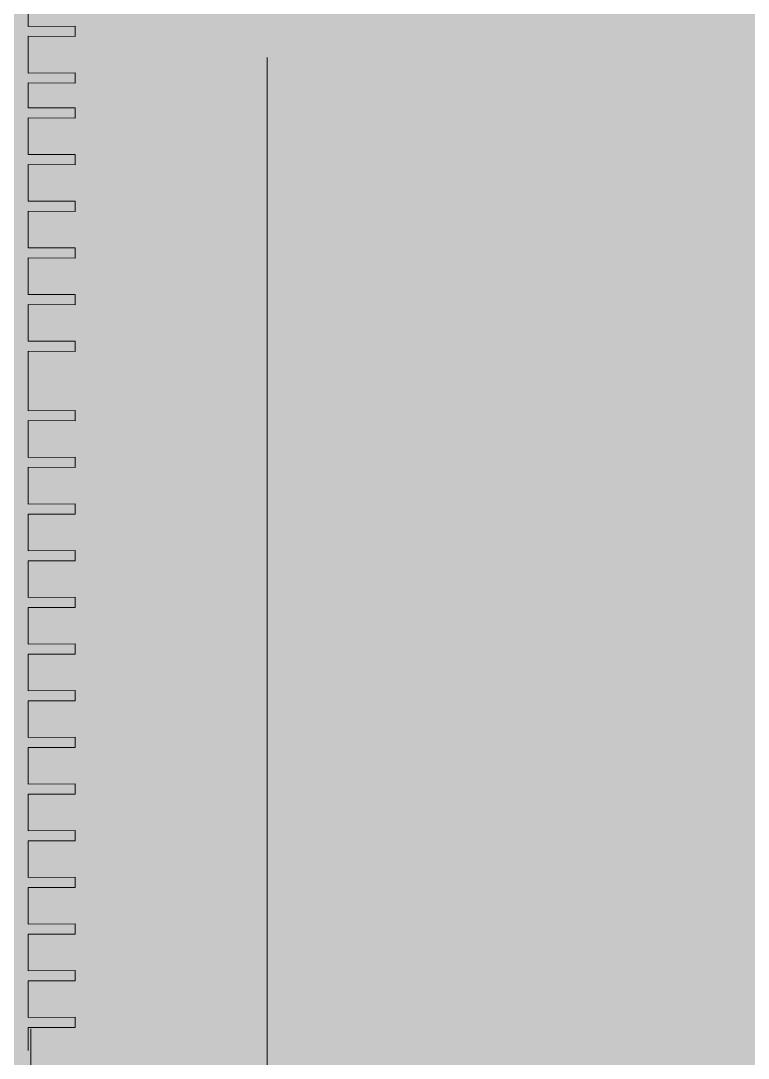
# Model space of a CAD drawing. Header units: millimetres. Extents: x 141848 to 1648660, y -821378 to -151356.
# Drawn here: x 192036 to 195931, y -200522 to -194965 of the extents above; entities that cross this region are included whole.
import ezdxf

# ---------------------------------------------------------------- set-up
doc = ezdxf.new("R2010")
doc.units = ezdxf.units.MM
doc.header["$MEASUREMENT"] = 0
doc.layers.add('Sols_ Dalles', color=7, linetype='Continuous')

# ---------------------------------------------------------------- blocks, each defined once
blk = doc.blocks.new('Tôle profilée 25_28')
at = {"color": 7, "linetype": 'Continuous', "lineweight": 5}
for p, q in [((0, 2122.4), (0, 1926.5)), ((-250, 1927.5), (-250, 1900)), ((0, 1926.5), (-250, 1927.5)), ((-250, 1900), (-250, 1872.5)), ((-250, 1872.5), (0, 1873.5)), ((0, 1873.5), (0, 1676.5)), ((-250, 1677.5), (-250, 1650)), ((0, 1676.5), (-250, 1677.5)), ((-250, 1650), (-250, 1622.5)), ((-250, 1622.5), (0, 1623.5)), ((0, 1623.5), (0, 1426.5)), ((-250, 1427.5), (-250, 1400)), ((0, 1426.5), (-250, 1427.5)), ((-250, 1400), (-250, 1372.5)), ((-250, 1372.5), (0, 1373.5)), ((0, 1373.5), (0, 1176.5)), ((-250, 1177.5), (-250, 1150)), ((0, 1176.5), (-250, 1177.5)), ((-250, 1150), (-250, 1122.5)), ((-250, 1122.5), (0, 1123.5)), ((0, 1123.5), (0, 926.5)), ((-250, 927.5), (-250, 900)), ((0, 926.5), (-250, 927.5)), ((-250, 900), (-250, 872.5)), ((-250, 872.5), (0, 873.5)), ((0, 873.5), (0, 676.5)), ((-250, 677.5), (-250, 650)), ((0, 676.5), (-250, 677.5)), ((-250, 650), (-250, 622.5)), ((-250, 622.5), (0, 623.5)), ((0, 623.5), (0, 426.5)), ((-250, 427.5), (-250, 400)), ((0, 426.5), (-250, 427.5)), ((-250, 400), (-250, 372.5)), ((-250, 372.5), (0, 373.5)), ((0, 373.5), (0, 176.5)), ((-250, 177.5), (-250, 150)), ((0, 176.5), (-250, 177.5)), ((-250, 150), (-250, 122.5)), ((-250, 122.5), (0, 123.5)), ((0, 123.5), (0, 0))]:
    blk.add_line(p, q, dxfattribs=at)
blk = doc.blocks.new('Tôle profilée 25_29')
at = {"color": 7, "linetype": 'Continuous', "lineweight": 5}
for p, q in [((0, 3622.2), (0, 3426.5)), ((-250, 3427.5), (-250, 3400)), ((0, 3426.5), (-250, 3427.5)), ((-250, 3400), (-250, 3372.5)), ((-250, 3372.5), (0, 3373.5)), ((0, 3373.5), (0, 3176.5)), ((-250, 3177.5), (-250, 3150)), ((0, 3176.5), (-250, 3177.5)), ((-250, 3150), (-250, 3122.5)), ((-250, 3122.5), (0, 3123.5)), ((0, 3123.5), (0, 2926.5)), ((-250, 2927.5), (-250, 2900)), ((0, 2926.5), (-250, 2927.5)), ((-250, 2900), (-250, 2872.5)), ((-250, 2872.5), (0, 2873.5)), ((0, 2873.5), (0, 2676.5)), ((-250, 2677.5), (-250, 2650)), ((0, 2676.5), (-250, 2677.5)), ((-250, 2650), (-250, 2622.5)), ((-250, 2622.5), (0, 2623.5)), ((0, 2623.5), (0, 2426.5)), ((-250, 2427.5), (-250, 2400)), ((0, 2426.5), (-250, 2427.5)), ((-250, 2400), (-250, 2372.5)), ((-250, 2372.5), (0, 2373.5)), ((0, 2373.5), (0, 2176.5)), ((-250, 2177.5), (-250, 2150)), ((0, 2176.5), (-250, 2177.5)), ((-250, 2150), (-250, 2122.5)), ((-250, 2122.5), (0, 2123.5)), ((0, 2123.5), (0, 1926.5)), ((-250, 1927.5), (-250, 1900)), ((0, 1926.5), (-250, 1927.5)), ((-250, 1900), (-250, 1872.5)), ((-250, 1872.5), (0, 1873.5)), ((0, 1873.5), (0, 1676.5)), ((-250, 1677.5), (-250, 1650)), ((0, 1676.5), (-250, 1677.5)), ((-250, 1650), (-250, 1622.5)), ((-250, 1622.5), (0, 1623.5)), ((0, 1623.5), (0, 1426.5)), ((-250, 1427.5), (-250, 1400)), ((0, 1426.5), (-250, 1427.5)), ((-250, 1400), (-250, 1372.5)), ((-250, 1372.5), (0, 1373.5)), ((0, 1373.5), (0, 1176.5)), ((-250, 1177.5), (-250, 1150)), ((0, 1176.5), (-250, 1177.5)), ((-250, 1150), (-250, 1122.5)), ((-250, 1122.5), (0, 1123.5)), ((0, 1123.5), (0, 926.5)), ((-250, 927.5), (-250, 900)), ((0, 926.5), (-250, 927.5)), ((-250, 900), (-250, 872.5)), ((-250, 872.5), (0, 873.5)), ((0, 873.5), (0, 676.5)), ((-250, 677.5), (-250, 650)), ((0, 676.5), (-250, 677.5)), ((-250, 650), (-250, 622.5)), ((-250, 622.5), (0, 623.5)), ((0, 623.5), (0, 426.5)), ((-250, 427.5), (-250, 400)), ((0, 426.5), (-250, 427.5)), ((-250, 400), (-250, 372.5)), ((-250, 372.5), (0, 373.5)), ((0, 373.5), (0, 176.5)), ((-250, 177.5), (-250, 150)), ((0, 176.5), (-250, 177.5)), ((-250, 150), (-250, 122.5)), ((-250, 122.5), (0, 123.5)), ((0, 123.5), (0, 0))]:
    blk.add_line(p, q, dxfattribs=at)
blk = doc.blocks.new('Tôle profilée 25_40')
at = {"color": 7, "linetype": 'Continuous', "lineweight": 5}
for p, q in [((-250, 1427.5), (-250, 1400)), ((0, 1426.5), (-250, 1427.5)), ((-250, 1400), (-250, 1372.5)), ((0, 1437), (0, 1426.5)), ((-250, 1372.5), (0, 1373.5)), ((0, 1373.5), (0, 1176.5)), ((-250, 1177.5), (-250, 1150)), ((0, 1176.5), (-250, 1177.5)), ((-250, 1150), (-250, 1122.5)), ((-250, 1122.5), (0, 1123.5)), ((0, 1123.5), (0, 926.5)), ((-250, 927.5), (-250, 900)), ((0, 926.5), (-250, 927.5)), ((-250, 900), (-250, 872.5)), ((-250, 872.5), (0, 873.5)), ((0, 873.5), (0, 676.5)), ((-250, 677.5), (-250, 650)), ((0, 676.5), (-250, 677.5)), ((-250, 650), (-250, 622.5)), ((-250, 622.5), (0, 623.5)), ((0, 623.5), (0, 426.5)), ((-250, 427.5), (-250, 400)), ((0, 426.5), (-250, 427.5)), ((-250, 400), (-250, 372.5)), ((-250, 372.5), (0, 373.5)), ((0, 373.5), (0, 176.5)), ((-250, 177.5), (-250, 150)), ((0, 176.5), (-250, 177.5)), ((-250, 150), (-250, 122.5)), ((-250, 122.5), (0, 123.5)), ((0, 123.5), (0, 0))]:
    blk.add_line(p, q, dxfattribs=at)
blk = doc.blocks.new('Tôle profilée 25_48')
at = {"color": 7, "linetype": 'Continuous', "lineweight": 5}
for p, q in [((0, 623.5), (0, 426.5)), ((-250, 427.5), (-250, 400)), ((0, 426.5), (-250, 427.5)), ((-250, 400), (-250, 372.5)), ((-250, 372.5), (0, 373.5)), ((0, 373.5), (0, 176.5)), ((-250, 177.5), (-250, 150)), ((0, 176.5), (-250, 177.5)), ((-250, 150), (-250, 122.5)), ((-250, 122.5), (0, 123.5)), ((0, 123.5), (0, 0))]:
    blk.add_line(p, q, dxfattribs=at)

msp = doc.modelspace()

# ---------------------------------------------------------------- hatches: boundary and pattern name
at = {"linetype": 'Continuous', "lineweight": 0, "true_color": 0x6f6f6f}
h = msp.add_hatch(color=8, dxfattribs=at)
h.paths.add_polyline_path([(141848.442, -295062.571), (269220.821, -293826.868), (269220.821, -270902.734), (268763.049, -270902.734), (254213.6, -271040.575), (254213.6, -163437.635), (153156.2, -163437.635), (153156.2, -271040.575), (153182.962, -271040.57), (153183.146, -272000.514, -0.40942736), (149183.681, -275935.042), (141848.442, -275935.042)])
h.paths.add_polyline_path([(158435.584, -260639.953), (155145.584, -260639.953), (155145.584, -248364.953), (155145.584, -243089.974), (155145.584, -242189.974), (158435.584, -242189.974)], flags=0)
h.paths.add_polyline_path([(161503.433, -171995.57), (161503.433, -193810.571), (161503.433, -230015.57), (161503.433, -260810.571), (196775.042, -260810.571), (196775.042, -222495.57), (186955.542, -222495.57), (186955.542, -218295.57), (196754.55, -218295.57), (196754.55, -208495.57), (196754.55, -204495.57), (193355.542, -204495.57), (193355.542, -195161.535), (195576.034, -195161.535), (195576.034, -189810.571), (217850.068, -189810.571), (217850.068, -262266.885), (245610.045, -262266.885), (245610.045, -253395.571), (245626.034, -253395.571), (246426.034, -253395.571), (247826.034, -253395.571), (247826.034, -248005.571), (247826.034, -246605.571), (245626.034, -246605.571), (245610.045, -246605.571), (245610.045, -171995.57), (212806.28, -171995.57)], flags=0)
h.paths.add_polyline_path([(162737.042, -269433.913, -0.09031866), (162858.773, -268727.623, -0.20144873), (163912.639, -267592.74, -0.10421145), (164718.006, -267415.055), (165317.979, -267409.371, -0.10404461), (166125.354, -267571.244, -0.23825546), (167284.257, -268953.318, -0.05518862), (167336.836, -269390.334), (167338.931, -269611.438), (167351.046, -270890.267), (167092.583, -271892.761, -0.26794919), (165370.083, -272909.124), (164770.11, -272914.808, -0.19371746), (163379.252, -272370.185, -0.07056876), (163028.663, -271931.262, -0.1316525), (162751.253, -270933.845)], flags=0)
h.paths.add_polyline_path([(175327.752, -275599.002, -0.4157911), (173316.986, -273599.031), (173316.986, -273452.052), (173330.488, -267377.824, -0.3805567), (175316.986, -265609.826), (175394.714, -265609.826), (175394.714, -270609.826), (190394.714, -270609.826), (190394.714, -265609.826), (195356.191, -265609.826, -0.41421356), (196856.191, -267109.826), (196856.191, -273660.699, -0.34550161), (195137.285, -275433.432)], flags=0)
h.paths.add_polyline_path([(205510.093, -271504.083, -0.13447393), (205230.948, -270484.937), (205230.948, -268984.937, -0.41421356), (207230.948, -266984.937), (207830.948, -266984.937, -0.41421356), (209830.948, -268984.937), (209830.948, -270484.937, -0.12882035), (209574.03, -271465.581, -0.27093629), (207830.948, -272484.937), (207230.948, -272484.937, -0.26498)], flags=0)
h.paths.add_polyline_path([(217862.687, -273329.325), (217869.949, -267730.336, -0.09856151), (218100.718, -266943.721), (218117.681, -266951.545, -0.258849), (219955.479, -265605.827), (219953.141, -265587.294), (220637.569, -265587.294), (220637.569, -265687.294), (220637.569, -270687.294), (250537.569, -270687.294), (250537.569, -265687.294), (252208.004, -265687.294), (254186.294, -265687.294), (254186.294, -267687.294), (254186.294, -271062.255, 0.00134576), (254186.323, -271073.021), (254197.209, -273095.233, -0.41421356), (252208.004, -275105.97), (243484.534, -275105.97, -0.00518896), (243431.438, -275116.103), (235447.992, -275196.191), (220071.012, -275253.24, -0.38655333), (217873.089, -273475.385, -0.02518922)], flags=0)
at = {"layer": 'Sols_ Dalles', "linetype": 'Continuous', "lineweight": 0, "true_color": 0x2e271c}
msp.add_hatch(color=250, dxfattribs=at).paths.add_polyline_path([(161503.433, -171995.57), (161503.433, -230015.57), (161503.433, -260810.571), (196775.042, -260810.571), (196775.042, -260795.571), (196775.042, -258649.982), (196775.042, -258010.558), (196775.042, -222495.57), (186955.542, -222495.57), (186955.542, -218295.57), (196754.55, -218295.57), (196754.55, -204495.57), (193355.542, -204495.57), (193355.542, -195161.535), (195576.034, -195161.535), (195576.034, -189810.571), (217805.542, -189810.571), (217805.542, -253395.57), (217805.542, -253415.571), (219205.542, -253415.571), (219205.542, -253395.57), (219205.542, -188410.571), (191955.542, -188410.571), (191955.542, -190035.076), (194140.476, -190023.061), (194160.967, -193749.52), (191976.034, -193761.535), (191955.542, -200380.57), (191955.542, -205895.57), (195354.55, -205895.57), (195354.55, -216895.57), (185555.542, -216895.57), (185555.542, -223895.57), (195354.55, -223895.57), (195354.55, -258649.982), (195354.55, -259410.571), (163990.222, -259410.571), (162860.681, -259410.571), (162860.681, -231415.57), (162860.681, -173395.57), (244226.034, -173395.57), (244226.034, -248005.571), (245626.034, -248005.571), (246426.034, -248005.571), (246426.034, -251817.03), (245610.045, -251817.03), (244211.034, -251817.03), (244211.034, -253395.571), (246426.034, -253395.571), (247826.034, -253395.571), (247826.034, -248005.571), (247826.034, -246605.571), (245626.034, -246605.571), (245626.034, -171995.57)])

# ---------------------------------------------------------------- linework, layer by layer
at = {"layer": 'Sols_ Dalles', "color": 250, "linetype": 'Continuous', "lineweight": 5, "true_color": 0x1f1f1f}
msp.add_lwpolyline([(196775.042, -258010.558), (196775.042, -222495.57), (186955.542, -222495.57), (186955.542, -218295.57), (196754.55, -218295.57), (196754.55, -204495.57), (193355.542, -204495.57), (193355.542, -201780.57), (193355.542, -195161.535)], dxfattribs=at)

# ---------------------------------------------------------------- block references
at = {"color": 7, "linetype": 'Continuous', "lineweight": 5, "xscale": -1, "zscale": 1000}
for name, p in [('Tôle profilée 25_48', (192076.034, -195421.373)), ('Tôle profilée 25_40', (192076.034, -196858.373)), ('Tôle profilée 25_29', (192076.034, -200480.57)), ('Tôle profilée 25_28', (192089.216, -202487.93))]:
    msp.add_blockref(name, p, dxfattribs=at)

doc.saveas('drawing.dxf')
